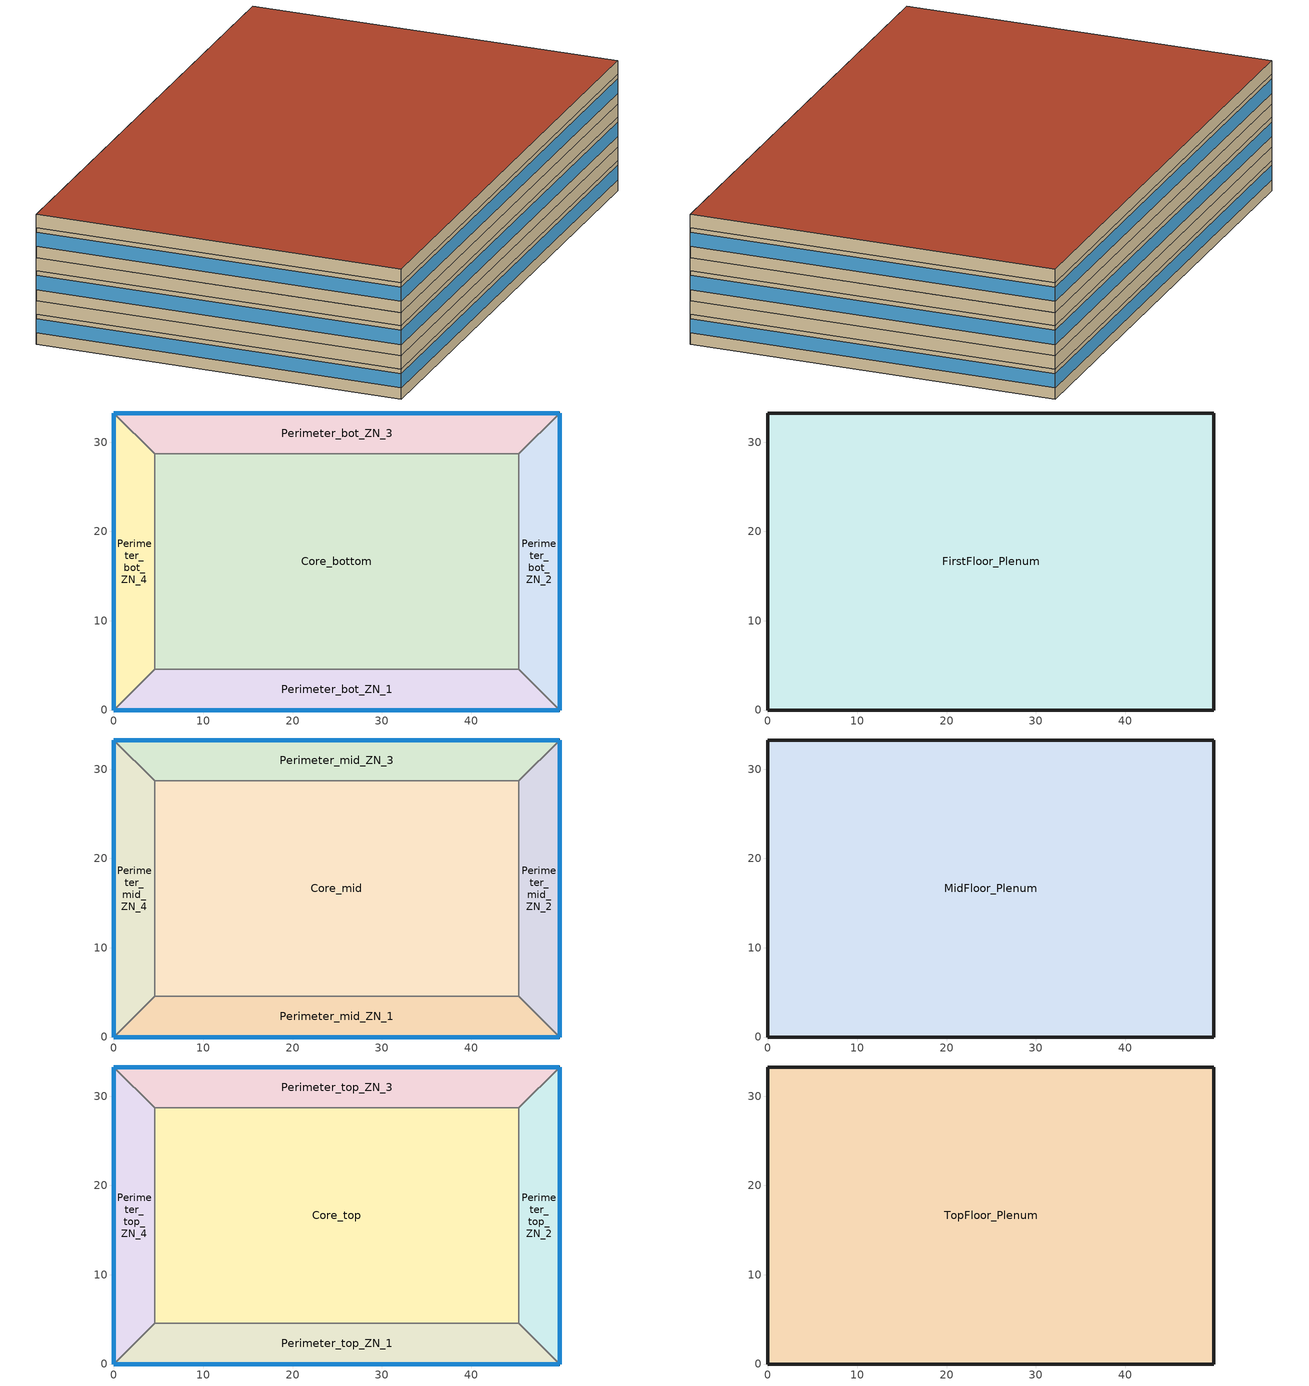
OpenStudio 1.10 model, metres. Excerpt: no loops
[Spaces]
Core_bottom
 floor ground: 45.34,28.7 45.34,4.57 4.57,4.57 4.57,28.7 z0
 wall to Perimeter_bot_ZN_1: 4.57,4.57 45.34,4.57 z0:2.74
 wall to Perimeter_bot_ZN_2: 45.34,4.57 45.34,28.7 z0:2.74
 wall to Perimeter_bot_ZN_4: 4.57,28.7 4.57,4.57 z0:2.74
 wall to Perimeter_bot_ZN_3: 45.34,28.7 4.57,28.7 z0:2.74
Perimeter_bot_ZN_2
 floor ground: 49.91,33.27 49.91,0 45.34,4.57 45.34,28.7 z0
 wall outside: 49.91,0 49.91,33.27 z0:2.74
 wall to Perimeter_bot_ZN_1: 45.34,4.57 49.91,0 z0:2.74
 wall to Perimeter_bot_ZN_3: 49.91,33.27 45.34,28.7 z0:2.74
 window: 49.91,0 49.91,33.27 z1.02:2.33
Perimeter_bot_ZN_3
 floor ground: 49.91,33.27 45.34,28.7 4.57,28.7 0,33.27 z0
 wall outside: 49.91,33.27 0,33.27 z0:2.74
 wall to Perimeter_bot_ZN_4: 0,33.27 4.57,28.7 z0:2.74
 window: 49.91,33.27 0,33.27 z1.02:2.33
Perimeter_bot_ZN_1
 floor ground: 45.34,4.57 49.91,0 0,0 4.57,4.57 z0
 wall outside: 0,0 49.91,0 z0:2.74
 wall to Perimeter_bot_ZN_4: 4.57,4.57 0,0 z0:2.74
 window: 0,0 49.91,0 z1.02:2.33
Perimeter_bot_ZN_4
 floor ground: 0,33.27 4.57,28.7 4.57,4.57 0,0 z0
 wall outside: 0,33.27 0,0 z0:2.74
 window: 0,33.27 0,0 z1.02:2.33
FirstFloor_Plenum
 floor to Perimeter_bot_ZN_3: 49.91,33.27 45.34,28.7 4.57,28.7 0,33.27 z2.74
 floor to Perimeter_bot_ZN_1: 45.34,4.57 49.91,0 0,0 4.57,4.57 z2.74
 floor to Core_bottom: 45.34,28.7 45.34,4.57 4.57,4.57 4.57,28.7 z2.74
 floor to Perimeter_bot_ZN_4: 0,33.27 4.57,28.7 4.57,4.57 0,0 z2.74
 floor to Perimeter_bot_ZN_2: 49.91,33.27 49.91,0 45.34,4.57 45.34,28.7 z2.74
 wall outside: 0,33.27 0,0 49.91,0 49.91,33.27 0,33.27 z2.74:3.96
Perimeter_mid_ZN_4
 floor to FirstFloor_Plenum: 0,33.27 4.57,28.7 4.57,4.57 0,0 z3.96
 wall outside: 0,33.27 0,0 z3.96:6.71
 wall to Perimeter_mid_ZN_3: 4.57,28.7 0,33.27 z3.96:6.71
 wall to Core_mid: 4.57,4.57 4.57,28.7 z3.96:6.71
 wall to Perimeter_mid_ZN_1: 0,0 4.57,4.57 z3.96:6.71
 window: 0,33.27 0,0 z4.98:6.29
Perimeter_mid_ZN_1
 floor to FirstFloor_Plenum: 45.34,4.57 49.91,0 0,0 4.57,4.57 z3.96
 wall outside: 0,0 49.91,0 z3.96:6.71
 wall to Core_mid: 45.34,4.57 4.57,4.57 z3.96:6.71
 wall to Perimeter_mid_ZN_2: 49.91,0 45.34,4.57 z3.96:6.71
 window: 0,0 49.91,0 z4.98:6.29
Perimeter_mid_ZN_2
 floor to FirstFloor_Plenum: 49.91,33.27 49.91,0 45.34,4.57 45.34,28.7 z3.96
 wall outside: 49.91,0 49.91,33.27 z3.96:6.71
 wall to Perimeter_mid_ZN_3: 49.91,33.27 45.34,28.7 z3.96:6.71
 wall to Core_mid: 45.34,28.7 45.34,4.57 z3.96:6.71
 window: 49.91,0 49.91,33.27 z4.98:6.29
Core_mid
 floor to FirstFloor_Plenum: 45.34,28.7 45.34,4.57 4.57,4.57 4.57,28.7 z3.96
 wall to Perimeter_mid_ZN_3: 45.34,28.7 4.57,28.7 z3.96:6.71
Perimeter_mid_ZN_3
 floor to FirstFloor_Plenum: 49.91,33.27 45.34,28.7 4.57,28.7 0,33.27 z3.96
 wall outside: 49.91,33.27 0,33.27 z3.96:6.71
 window: 49.91,33.27 0,33.27 z4.98:6.29
MidFloor_Plenum
 floor to Perimeter_mid_ZN_3: 49.91,33.27 45.34,28.7 4.57,28.7 0,33.27 z6.71
 floor to Perimeter_mid_ZN_4: 0,33.27 4.57,28.7 4.57,4.57 0,0 z6.71
 floor to Core_mid: 45.34,28.7 45.34,4.57 4.57,4.57 4.57,28.7 z6.71
 floor to Perimeter_mid_ZN_2: 49.91,33.27 49.91,0 45.34,4.57 45.34,28.7 z6.71
 floor to Perimeter_mid_ZN_1: 45.34,4.57 49.91,0 0,0 4.57,4.57 z6.71
 wall outside: 0,33.27 0,0 49.91,0 49.91,33.27 0,33.27 z6.71:7.92
Perimeter_top_ZN_3
 floor to MidFloor_Plenum: 49.91,33.27 45.34,28.7 4.57,28.7 0,33.27 z7.92
 wall outside: 49.91,33.27 0,33.27 z7.92:10.67
 wall to Perimeter_top_ZN_4: 0,33.27 4.57,28.7 z7.92:10.67
 wall to Core_top: 4.57,28.7 45.34,28.7 z7.92:10.67
 wall to Perimeter_top_ZN_2: 45.34,28.7 49.91,33.27 z7.92:10.67
 window: 49.91,33.27 0,33.27 z8.95:10.25
Perimeter_top_ZN_4
 floor to MidFloor_Plenum: 0,33.27 4.57,28.7 4.57,4.57 0,0 z7.92
 wall outside: 0,33.27 0,0 z7.92:10.67
 wall to Perimeter_top_ZN_1: 0,0 4.57,4.57 z7.92:10.67
 wall to Core_top: 4.57,4.57 4.57,28.7 z7.92:10.67
 window: 0,33.27 0,0 z8.95:10.25
Core_top
 floor to MidFloor_Plenum: 45.34,28.7 45.34,4.57 4.57,4.57 4.57,28.7 z7.92
 wall to Perimeter_top_ZN_1: 4.57,4.57 45.34,4.57 z7.92:10.67
 wall to Perimeter_top_ZN_2: 45.34,4.57 45.34,28.7 z7.92:10.67
Perimeter_top_ZN_2
 floor to MidFloor_Plenum: 49.91,33.27 49.91,0 45.34,4.57 45.34,28.7 z7.92
 wall outside: 49.91,0 49.91,33.27 z7.92:10.67
 wall to Perimeter_top_ZN_1: 45.34,4.57 49.91,0 z7.92:10.67
 window: 49.91,0 49.91,33.27 z8.95:10.25
Perimeter_top_ZN_1
 floor to MidFloor_Plenum: 45.34,4.57 49.91,0 0,0 4.57,4.57 z7.92
 wall outside: 0,0 49.91,0 z7.92:10.67
 window: 0,0 49.91,0 z8.95:10.25
TopFloor_Plenum
 floor to Perimeter_top_ZN_4: 0,33.27 4.57,28.7 4.57,4.57 0,0 z10.67
 floor to Perimeter_top_ZN_2: 49.91,33.27 49.91,0 45.34,4.57 45.34,28.7 z10.67
 floor to Core_top: 45.34,28.7 45.34,4.57 4.57,4.57 4.57,28.7 z10.67
 floor to Perimeter_top_ZN_3: 49.91,33.27 45.34,28.7 4.57,28.7 0,33.27 z10.67
 floor to Perimeter_top_ZN_1: 45.34,4.57 49.91,0 0,0 4.57,4.57 z10.67
 wall outside: 0,33.27 0,0 49.91,0 49.91,33.27 0,33.27 z10.67:11.89
 roof outside: 49.91,0 49.91,33.27 0,33.27 0,0 z11.89
[Site]
San Francisco Intl Ap: Latitude {deg}=37.62; Longitude {deg}=-122.4; Time Zone {hr}=-8; Elevation {m}=2; Terrain=City
[Building]
DOE Ref Pre-1980-MediumOffice-ASHRAE 169-2A created: 2016-02-16 11:45:37 -0800: North Axis {deg}=0; Default Construction Set=DOE Ref Pre-1980 - Office - ASHRAE 169-2A
[ClimateZones]
Climate Zone Institution Name 1=ASHRAE; Climate Zone Document Name 1=ANSI/ASHRAE Standard 169; Climate Zone Document Year 1=2006; Climate Zone Value 1=2B; Climate Zone Institution Name 2=CEC; Climate Zone Document Name 2=California Climate Zone Descriptions; Climate Zone Document Year 2=1995
[Site:GroundTemperature:BuildingSurface]
20.541, 20.346, 20.801, 22.127, 22.752, 22.868, 22.937, 22.96, 22.981, 22.822, 21.631, 20.645
[Site:WaterMainsTemperature]
Calculation Method=Correlation; Annual Average Outdoor Air Temperature {C}=20.3167; Maximum Difference In Monthly Average Outdoor Air Temperatures {deltaC}=17.8
[SizingPeriod:DesignDay] Barometric Pressure {Pa}=100977; Sky Clearness=0; Rain Indicator=0; Snow Indicator=0; Day of Month=21; Daylight Saving Time Indicator=0; Humidity Indicating Type=Wetbulb; Dry-Bulb Temperature Range Modifier Type=DefaultMultipliers
Name | Maximum Dry-Bulb Temperature {C} | Daily Dry-Bulb Temperature Range {deltaC} | Humidity Indicating Conditions at Maximum Dry-Bulb {BasedOnField A3} | Wind Speed {m/s} | Wind Direction {deg} | Month | Day Type | Solar Model Indicator | ASHRAE Taub | ASHRAE Taud
Houston Bush Intercontinental Ann Htg 99.6% Condns DB | -1.6 | 0 | -1.6 | 2.8 | 0 | 1 | WinterDesignDay | ASHRAEClearSky
Houston Bush Intercontinental Ann Clg .4% Condns DB=>MWB | 36 | 10.1 | 24.8 | 3.5 | 170 | 7 | SummerDesignDay | ASHRAETau | 0.499 | 1.97
[Material:NoMass] Thermal Absorptance=0.9; Solar Absorptance=0.7
Name | Roughness | Thermal Resistance {m2-K/W} | Visible Absorptance
CP02 CARPET PAD | VeryRough | 0.21648 | 0.8
Typical Insulation R-1.96 | Smooth | 0.34506 | 0.7
Typical Carpet Pad | Smooth | 0.21648 | 0.8
Typical Insulation R-8.88 | Smooth | 1.56434 | 0.7
Typical Insulation | Smooth | 0.0282222 | 0.7
[Material]
Name | Roughness | Thickness {m} | Conductivity {W/m-K} | Density {kg/m3} | Specific Heat {J/kg-K} | Thermal Absorptance | Solar Absorptance | Visible Absorptance
100mm Normalweight concrete floor | MediumSmooth | 0.1016 | 2.31 | 2322 | 832
G01 13mm gypsum board | Smooth | 0.0127 | 0.16 | 800 | 1090 | 0.9 | 0.7 | 0.5
4 in. Normalweight Concrete Floor | MediumRough | 0.1016 | 2.31 | 2322 | 832 | 0.9 | 0.7 | 0.7
1IN Stucco | Smooth | 0.0253 | 0.6918 | 1858 | 837 | 0.9 | 0.92 | 0.92
8IN CONCRETE HW RefBldg | Rough | 0.2032 | 1.311 | 2240 | 836.8 | 0.9 | 0.7 | 0.7
1/2IN Gypsum | Smooth | 0.0127 | 0.16 | 784.9 | 830 | 0.9 | 0.4 | 0.4
Roof Membrane | VeryRough | 0.0095 | 0.16 | 1121.29 | 1460 | 0.9 | 0.77 | 0.7
Metal Roof Surface; F08 Metal surface | Smooth | 0.0008 | 45.28 | 7824 | 500 | 0.9 | 0.7 | 0.7
HW CONCRETE | Rough | 0.1016 | 1.31125 | 2240 | 837.36 | 0.9 | 0.7 | 0.7
8 in. Concrete Block Basement Wall | MediumRough | 0.2032 | 1.326 | 1842 | 912 | 0.9 | 0.7 | 0.7
G05 25mm wood | MediumSmooth | 0.0254 | 0.15 | 608 | 1630 | 0.9 | 0.5 | 0.5
Std Wood 6inch | MediumSmooth | 0.15 | 0.12 | 540 | 1210 | 0.9 | 0.7 | 0.7
[Construction]
Typical Insulated Exterior Mass Floor: 4 in. Normalweight Concrete Floor, Typical Carpet Pad
Typical Insulated Exterior Mass Wall R-4.35: 1IN Stucco, 8IN CONCRETE HW RefBldg, Typical Insulation R-1.96, 1/2IN Gypsum
Typical IEAD Roof R-10.0: Roof Membrane, Typical Insulation R-8.88, Metal Roof Surface
Typical Interior Floor: 100mm Normalweight concrete floor, CP02 CARPET PAD
Typical Interior Wall: G01 13mm gypsum board, G01 13mm gypsum board
Typical Interior Ceiling: CP02 CARPET PAD, 100mm Normalweight concrete floor
ext-slab-mass: HW CONCRETE, CP02 CARPET PAD
Typical Insulated Basement Mass Wall: 8 in. Concrete Block Basement Wall
U 1.22 SHGC 0.54 Simple Glazing Window: U 1.22 SHGC 0.54 Simple Glazing
Typical Insulated Metal Door: F08 Metal surface, Typical Insulation
Typical Overhead Door: Typical Insulation
Typical Interior Window: Clear 3mm
Typical Interior Door; Typical Interior Partition: G05 25mm wood
InteriorFurnishings: Std Wood 6inch
[DefaultConstructionSet]
DOE Ref Pre-1980 - Office - ASHRAE 169-2A: Default Exterior Surface Constructions=Default Surface Constructions 1; Default Interior Surface Constructions=Default Surface Constructions 2; Default Ground Contact Surface Constructions=Default Surface Constructions 3; Default Exterior SubSurface Constructions=Default Sub Surface Constructions 1; Default Interior SubSurface Constructions=Default Sub Surface Constructions 2; Interior Partition Construction=Typical Interior Partition
[DefaultSurfaceConstructions]
Name | Floor Construction | Wall Construction | Roof Ceiling Construction
Default Surface Constructions 1 | Typical Insulated Exterior Mass Floor | Typical Insulated Exterior Mass Wall R-4.35 | Typical IEAD Roof R-10.0
Default Surface Constructions 2 | Typical Interior Floor | Typical Interior Wall | Typical Interior Ceiling
Default Surface Constructions 3 | ext-slab-mass | Typical Insulated Basement Mass Wall
[DefaultSubSurfaceConstructions]
Name | Fixed Window Construction | Operable Window Construction | Door Construction | Overhead Door Construction | Tubular Daylight Dome Construction | Tubular Daylight Diffuser Construction
Default Sub Surface Constructions 1 | U 1.22 SHGC 0.54 Simple Glazing Window | U 1.22 SHGC 0.54 Simple Glazing Window | Typical Insulated Metal Door | Typical Overhead Door | Typical Interior Window | Typical Interior Window
Default Sub Surface Constructions 2 | Typical Interior Window | Typical Interior Window | Typical Interior Door
[WindowMaterial:SimpleGlazingSystem]
U 1.22 SHGC 0.54 Simple Glazing: U-Factor {W/m2-K}=6.92748; Solar Heat Gain Coefficient=0.54; Visible Transmittance=0.38
[WindowMaterial:Glazing]
Clear 3mm: Optical Data Type=SpectralAverage; Thickness {m}=0.003; Solar Transmittance at Normal Incidence=0.837; Front Side Solar Reflectance at Normal Incidence=0.075; Back Side Solar Reflectance at Normal Incidence=0.075; Visible Transmittance at Normal Incidence=0.898; Front Side Visible Reflectance at Normal Incidence=0.081; Back Side Visible Reflectance at Normal Incidence=0.081; Infrared Transmittance at Normal Incidence=0; Front Side Infrared Hemispherical Emissivity=0.84; Back Side Infrared Hemispherical Emissivity=0.84; Conductivity {W/m-K}=0.9; Dirt Correction Factor for Solar and Visible Transmittance=1; Solar Diffusing=No
[Space]
Name | Space Type | Thermal Zone | Part of Total Floor Area
Perimeter_mid_ZN_4 | 189.1-2009 - Office - Lobby - CZ1-3 | Perimeter_mid_ZN_4 ZN | Yes
Core_bottom | 189.1-2009 - Office - BreakRoom - CZ1-3 | Core_bottom ZN | Yes
FirstFloor_Plenum |  | FirstFloor_Plenum ZN | No
TopFloor_Plenum |  | TopFloor_Plenum ZN | No
Perimeter_top_ZN_3 | 189.1-2009 - Office - Lobby - CZ1-3 | Perimeter_top_ZN_3 ZN | Yes
Perimeter_bot_ZN_2 | 189.1-2009 - Office - Lobby - CZ1-3 | Perimeter_bot_ZN_2 ZN | Yes
MidFloor_Plenum |  | MidFloor_Plenum ZN | No
Perimeter_mid_ZN_1 | 189.1-2009 - Office - Lobby - CZ1-3 | Perimeter_mid_ZN_1 ZN | Yes
Perimeter_bot_ZN_1 | 189.1-2009 - Office - Lobby - CZ1-3 | Perimeter_bot_ZN_1 ZN | Yes
Perimeter_bot_ZN_3 | 189.1-2009 - Office - Lobby - CZ1-3 | Perimeter_bot_ZN_3 ZN | Yes
Perimeter_mid_ZN_2 | 189.1-2009 - Office - Lobby - CZ1-3 | Perimeter_mid_ZN_2 ZN | Yes
Perimeter_top_ZN_4 | 189.1-2009 - Office - Lobby - CZ1-3 | Perimeter_top_ZN_4 ZN | Yes
Perimeter_bot_ZN_4 | 189.1-2009 - Office - Lobby - CZ1-3 | Perimeter_bot_ZN_4 ZN | Yes
Core_top | 189.1-2009 - Office - BreakRoom - CZ1-3 | Core_top ZN | Yes
Perimeter_top_ZN_2 | 189.1-2009 - Office - Lobby - CZ1-3 | Perimeter_top_ZN_2 ZN | Yes
Perimeter_top_ZN_1 | 189.1-2009 - Office - Lobby - CZ1-3 | Perimeter_top_ZN_1 ZN | Yes
Core_mid | 189.1-2009 - Office - BreakRoom - CZ1-3 | Core_mid ZN | Yes
Perimeter_mid_ZN_3 | 189.1-2009 - Office - Lobby - CZ1-3 | Perimeter_mid_ZN_3 ZN | Yes
[People:Definition] Number of People Calculation Method=People/Area; Fraction Radiant=0.3
Name | People per Space Floor Area {person/m2}
189.1-2009 - Office - Lobby - CZ1-3 People Definition | 0.107639
189.1-2009 - Office - BreakRoom - CZ1-3 People Definition | 0.538196
[Lights:Definition] Design Level Calculation Method=Watts/Area
Name | Watts per Space Floor Area {W/m2}
Office_Lobby LPD0.5 | 5.38196
Office_Breakroom LPD0.75 | 8.072933
[ElectricEquipment:Definition]
Name | Design Level Calculation Method | Design Level {W} | Watts per Space Floor Area {W/m2}
Elevator Lift Motor | EquipmentLevel | 14610
189.1-2009 - Office - Lobby - CZ1-3 Electric Equipment Definition | Watts/Area |  | 0.753474
189.1-2009 - Office - BreakRoom - CZ1-3 Electric Equipment Definition | Watts/Area |  | 48.007
[DesignSpecification:OutdoorAir] Outdoor Air Method=Sum; Outdoor Air Flow per Person {m3/s-person}=0.00707921
189.1-2009 - Office - Lobby - CZ1-3 Ventilation; 189.1-2009 - Office - BreakRoom - CZ1-3 Ventilation
[DefaultScheduleSet] Number of People Schedule=Office Misc Occ; People Activity Level Schedule=Office Activity; Electric Equipment Schedule=Office Bldg Equip; Infiltration Schedule=Office Infil Quarter On
Name | Lighting Schedule
189.1-2009 - Office - Lobby - CZ1-3 Schedule Set | Office Bldg Light 1
189.1-2009 - Office - BreakRoom - CZ1-3 Schedule Set 2 | Office Bldg Light 15
[ThermostatSetpoint:DualSetpoint]
Office WholeBuilding - Md Office Thermostat: Heating Setpoint Temperature Schedule=Medium Office HtgSetp; Cooling Setpoint Temperature Schedule=Medium Office ClgSetp
[InternalMass:Definition]
Internal Mass Definition 1: Construction=InteriorFurnishings; Design Level Calculation Method=SurfaceArea/Area; Surface Area per Space Floor Area=2
[InternalMass] Internal Mass Definition=Internal Mass Definition 1
Name | Space or SpaceType
Perimeter_bot_ZN_1 Mass | Perimeter_bot_ZN_1
Perimeter_bot_ZN_2 Mass | Perimeter_bot_ZN_2
Perimeter_bot_ZN_3 Mass | Perimeter_bot_ZN_3
Perimeter_bot_ZN_4 Mass | Perimeter_bot_ZN_4
Core_bottom Mass | Core_bottom
Perimeter_mid_ZN_1 Mass | Perimeter_mid_ZN_1
Perimeter_mid_ZN_2 Mass | Perimeter_mid_ZN_2
Perimeter_mid_ZN_3 Mass | Perimeter_mid_ZN_3
Perimeter_mid_ZN_4 Mass | Perimeter_mid_ZN_4
Core_mid Mass | Core_mid
Perimeter_top_ZN_1 Mass | Perimeter_top_ZN_1
Perimeter_top_ZN_2 Mass | Perimeter_top_ZN_2
Perimeter_top_ZN_3 Mass | Perimeter_top_ZN_3
Perimeter_top_ZN_4 Mass | Perimeter_top_ZN_4
Core_top Mass | Core_top
[ThermalZone] Use Ideal Air Loads=No
Name | Thermostat
Core_bottom ZN; Perimeter_bot_ZN_4 ZN; Core_mid ZN; Perimeter_top_ZN_1 ZN; Perimeter_top_ZN_3 ZN; Perimeter_mid_ZN_2 ZN; Perimeter_bot_ZN_2 ZN; Perimeter_top_ZN_4 ZN; Core_top ZN; Perimeter_mid_ZN_1 ZN; Perimeter_bot_ZN_3 ZN; Perimeter_bot_ZN_1 ZN; Perimeter_top_ZN_2 ZN; Perimeter_mid_ZN_3 ZN; Perimeter_mid_ZN_4 ZN | Office WholeBuilding - Md Office Thermostat
MidFloor_Plenum ZN; TopFloor_Plenum ZN; FirstFloor_Plenum ZN
[Sizing:Zone] Zone Cooling Design Supply Air Temperature {C}=14; Zone Heating Design Supply Air Temperature {C}=40; Zone Cooling Design Supply Air Humidity Ratio {kg-H2O/kg-air}=0.0085; Zone Heating Design Supply Air Humidity Ratio {kg-H2O/kg-air}=0.008; Cooling Design Air Flow Method=DesignDay; Heating Design Air Flow Method=DesignDay
MidFloor_Plenum ZN; TopFloor_Plenum ZN; FirstFloor_Plenum ZN
[ElectricEquipment]
Name | Electric Equipment Definition | Space or SpaceType | Schedule | Multiplier
2 Elevator Lift Motors | Elevator Lift Motor | Core_bottom | Medium Office BLDG ELEVATORS | 2
189.1-2009 - Office - Lobby - CZ1-3 Electric Equipment | 189.1-2009 - Office - Lobby - CZ1-3 Electric Equipment Definition | 189.1-2009 - Office - Lobby - CZ1-3
189.1-2009 - Office - BreakRoom - CZ1-3 Electric Equipment | 189.1-2009 - Office - BreakRoom - CZ1-3 Electric Equipment Definition | 189.1-2009 - Office - BreakRoom - CZ1-3
[Exterior:Lights:Definition]
NonDimming Exterior Lights Def: Design Level {W}=17809
[Exterior:Lights]
NonDimming Exterior Lights Def: Exterior Lights Definition=NonDimming Exterior Lights Def; Schedule=OfficeMedium Exterior_Lgt_ALWAYS_ON; Control Option=AstronomicalClock
[SpaceType] Standards Building Type=Office
Name | Default Schedule Set | Design Specification Outdoor Air Object | Standards Space Type
189.1-2009 - Office - Lobby - CZ1-3 | 189.1-2009 - Office - Lobby - CZ1-3 Schedule Set | 189.1-2009 - Office - Lobby - CZ1-3 Ventilation | Lobby
189.1-2009 - Office - BreakRoom - CZ1-3 | 189.1-2009 - Office - BreakRoom - CZ1-3 Schedule Set 2 | 189.1-2009 - Office - BreakRoom - CZ1-3 Ventilation | BreakRoom
[People]
Name | People Definition | Space or SpaceType
189.1-2009 - Office - Lobby - CZ1-3 People | 189.1-2009 - Office - Lobby - CZ1-3 People Definition | 189.1-2009 - Office - Lobby - CZ1-3
189.1-2009 - Office - BreakRoom - CZ1-3 People | 189.1-2009 - Office - BreakRoom - CZ1-3 People Definition | 189.1-2009 - Office - BreakRoom - CZ1-3
[Lights]
Name | Lights Definition | Space or SpaceType
189.1-2009 - Office - Lobby - CZ1-3 Lights | Office_Lobby LPD0.5 | 189.1-2009 - Office - Lobby - CZ1-3
Lights 2 | Office_Breakroom LPD0.75 | 189.1-2009 - Office - BreakRoom - CZ1-3
[SpaceInfiltration:DesignFlowRate] Design Flow Rate Calculation Method=Flow/ExteriorArea; Flow per Exterior Surface Area {m3/s-m2}=0.00030226
Name | Space or SpaceType
189.1-2009 - Office - Lobby - CZ1-3 Infiltration | 189.1-2009 - Office - Lobby - CZ1-3
189.1-2009 - Office - BreakRoom - CZ1-3 Infiltration | 189.1-2009 - Office - BreakRoom - CZ1-3
[Schedule:Ruleset]
Name | Default Day Schedule | Summer Design Day Schedule | Winter Design Day Schedule
Medium Office HtgSetp | Medium Office HtgSetp Default | Medium Office HtgSetp Summer Design Day | Medium Office HtgSetp Winter Design Day
Medium Office ClgSetp | Medium Office ClgSetp Default | Medium Office ClgSetp Summer Design Day | Medium Office ClgSetp Winter Design Day
Medium Office BLDG ELEVATORS | Schedule Day 19 | Medium Office BLDG ELEVATORS Summer Design Day | Medium Office BLDG ELEVATORS Winter Design Day
OfficeMedium Exterior_Lgt_ALWAYS_ON | OfficeMedium Exterior_Lgt_ALWAYS_ON Default | OfficeMedium Exterior_Lgt_ALWAYS_ON Summer Design Day | OfficeMedium Exterior_Lgt_ALWAYS_ON Winter Design Day
Office Misc Occ | Office Bldg Occ Default Schedule 1 | Office Bldg Occ Summer Design Day 1 | Office Bldg Occ Winter Design Day 1
Office Activity | Office Activity Default Schedule | Office Activity Summer Design Day | Office Activity Winter Design Day
Office Bldg Light 1 | Office Bldg Light Default Schedule | Office Bldg Light Summer Design Day 1 | Office Bldg Light Winter Design Day 1
Office Bldg Equip | Office Bldg Equip Default Schedule | Office Bldg Equip Summer Design Day | Office Bldg Equip Winter Design Day
Office Infil Quarter On | Office Infil Quarter On Default Schedule | Office Infil Quarter On Summer Design Day | Office Infil Quarter On Winter Design Day
Office Bldg Light 15 | Office Bldg Light Default Schedule 14 | Office Bldg Light Summer Design Day 15 | Office Bldg Light Winter Design Day 15
[Schedule:Day]
Medium Office HtgSetp Default: 6, 0, 15.6, 22, 0, 21, 24, 0, 15.6
Medium Office HtgSetp Sat Day: 6, 0, 15.6, 18, 0, 21, 24, 0, 15.6
Medium Office HtgSetp Summer Design Day; Medium Office HtgSetp SmrDsn|Sun Day: 24, 0, 15.6
Medium Office HtgSetp Winter Design Day: 24, 0, 21
Medium Office ClgSetp Default; Medium Office ClgSetp Summer Design Day: 6, 0, 26.7, 22, 0, 24, 24, 0, 26.7
Medium Office ClgSetp Sat Day: 6, 0, 26.7, 18, 0, 24, 24, 0, 26.7
Medium Office ClgSetp Winter Design Day; Medium Office ClgSetp WntrDsn|Sun Day: 24, 0, 26.7
Schedule Day 19; Medium Office BLDG ELEVATORS Sun Day; Office Bldg Occ Winter Design Day 1; Office Bldg Occ Rule 1 Day Schedule 1; Office Bldg Light Winter Design Day 1; Office Bldg Equip Winter Design Day; Office Bldg Light Winter Design Day 15: 24, 0, 0
Medium Office BLDG ELEVATORS Summer Design Day; Medium Office BLDG ELEVATORS Wkdy|SmrDsn Day: 7, 0, 0, 8, 0, 0.35, 9, 0, 0.69, 10, 0, 0.43, 11, 0, 0.37, 12, 0, 0.43, 13, 0, 0.58, 14, 0, 0.48, 16, 0, 0.37, 17, 0, 0.46, 18, 0, 0.62, 19, 0, 0.12, 21, 0, 0.04, 24, 0, 0
Medium Office BLDG ELEVATORS Winter Design Day; Medium Office BLDG ELEVATORS WntrDsn|Sat Day: 7, 0, 0, 8, 0, 0.16, 9, 0, 0.14, 10, 0, 0.21, 11, 0, 0.18, 12, 0, 0.25, 13, 0, 0.21, 14, 0, 0.13, 15, 0, 0.08, 16, 0, 0.04, 17, 0, 0.05, 18, 0, 0.06, 24, 0, 0
OfficeMedium Exterior_Lgt_ALWAYS_ON Default; OfficeMedium Exterior_Lgt_ALWAYS_ON Winter Design Day; OfficeMedium Exterior_Lgt_ALWAYS_ON Summer Design Day; Office Bldg Light Summer Design Day 1; Office Bldg Equip Summer Design Day; Office Infil Quarter On Rule 1 Day Schedule; Office Bldg Light Summer Design Day 15: 24, 0, 1
Office Bldg Occ Default Schedule 1: 6, 0, 0, 7, 0, 0.1, 8, 0, 0.2, 20, 0, 0.4, 22, 0, 0.1, 24, 0, 0.05
Office Bldg Occ Summer Design Day 1: 6, 0, 0, 22, 0, 1, 24, 0, 0.05
Office Bldg Occ Rule 2 Day Schedule 1: 6, 0, 0, 8, 0, 0.1, 14, 0, 0.25, 17, 0, 0.1, 24, 0, 0
Office Activity Default Schedule; Office Activity Summer Design Day; Office Activity Winter Design Day: 24, 0, 132
Office Bldg Light Default Schedule; Office Bldg Light Default Schedule 14: 5, 0, 0.05, 7, 0, 0.1, 8, 0, 0.3, 17, 0, 0.9, 18, 0, 0.7, 20, 0, 0.5, 22, 0, 0.3, 23, 0, 0.1, 24, 0, 0.05
Office Bldg Light Rule 1 Day Schedule; Office Bldg Light Rule 1 Day Schedule 14: 24, 0, 0.05
Office Bldg Light Rule 2 Day Schedule; Office Bldg Light Rule 2 Day Schedule 14: 6, 0, 0.05, 8, 0, 0.1, 14, 0, 0.5, 17, 0, 0.15, 24, 0, 0.05
Office Bldg Equip Default Schedule: 8, 0, 0.4, 12, 0, 0.9, 13, 0, 0.8, 17, 0, 0.9, 18, 0, 0.8, 20, 0, 0.6, 22, 0, 0.5, 24, 0, 0.4
Office Bldg Equip Rule 1 Day Schedule: 24, 0, 0.3
Office Bldg Equip Rule 2 Day Schedule: 6, 0, 0.3, 8, 0, 0.4, 14, 0, 0.5, 17, 0, 0.35, 24, 0, 0.3
Office Infil Quarter On Default Schedule; Office Infil Quarter On Summer Design Day: 6, 0, 1, 22, 0, 0.25, 24, 0, 1
Office Infil Quarter On Winter Design Day; Office Infil Quarter On Rule 2 Day Schedule: 6, 0, 1, 18, 0, 0.25, 24, 0, 1
[Schedule:Rule] Date Specification Type=DateRange; Start Month=1; Start Day=1; End Month=12; End Day=31
Name | Schedule Ruleset | Rule Order | Day Schedule | Apply Saturday | Apply Sunday | Apply Monday | Apply Tuesday | Apply Wednesday | Apply Thursday | Apply Friday
Schedule Rule 12 | Medium Office HtgSetp | 1 | Medium Office HtgSetp Sat Day | Yes
Schedule Rule 13 | Medium Office HtgSetp | 0 | Medium Office HtgSetp SmrDsn|Sun Day |  | Yes
Schedule Rule 14 | Medium Office ClgSetp | 1 | Medium Office ClgSetp Sat Day | Yes
Schedule Rule 15 | Medium Office ClgSetp | 0 | Medium Office ClgSetp WntrDsn|Sun Day |  | Yes
Schedule Rule 20 | Medium Office BLDG ELEVATORS | 2 | Medium Office BLDG ELEVATORS Sun Day |  | Yes
Schedule Rule 21 | Medium Office BLDG ELEVATORS | 1 | Medium Office BLDG ELEVATORS Wkdy|SmrDsn Day |  |  | Yes | Yes | Yes | Yes | Yes
Schedule Rule 22 | Medium Office BLDG ELEVATORS | 0 | Medium Office BLDG ELEVATORS WntrDsn|Sat Day | Yes
Office Misc Occ Rule 1 | Office Misc Occ | 0 | Office Bldg Occ Rule 1 Day Schedule 1 | No | Yes | No | No | No | No | No
Office Misc Occ Rule 2 | Office Misc Occ | 1 | Office Bldg Occ Rule 2 Day Schedule 1 | Yes | No | No | No | No | No | No
Office Bldg Light Rule 1 | Office Bldg Light 1 | 0 | Office Bldg Light Rule 1 Day Schedule | No | Yes | No | No | No | No | No
Office Bldg Light Rule 2 | Office Bldg Light 1 | 1 | Office Bldg Light Rule 2 Day Schedule | Yes | No | No | No | No | No | No
Office Bldg Equip Rule 1 | Office Bldg Equip | 0 | Office Bldg Equip Rule 1 Day Schedule | No | Yes | No | No | No | No | No
Office Bldg Equip Rule 2 | Office Bldg Equip | 1 | Office Bldg Equip Rule 2 Day Schedule | Yes | No | No | No | No | No | No
Office Infil Quarter On Rule 1 | Office Infil Quarter On | 0 | Office Infil Quarter On Rule 1 Day Schedule | No | Yes | No | No | No | No | No
Office Infil Quarter On Rule 2 | Office Infil Quarter On | 1 | Office Infil Quarter On Rule 2 Day Schedule | Yes | No | No | No | No | No | No
Office Bldg Light Rule 29 | Office Bldg Light 15 | 0 | Office Bldg Light Rule 1 Day Schedule 14 | No | Yes | No | No | No | No | No
Office Bldg Light Rule 30 | Office Bldg Light 15 | 1 | Office Bldg Light Rule 2 Day Schedule 14 | Yes | No | No | No | No | No | No
